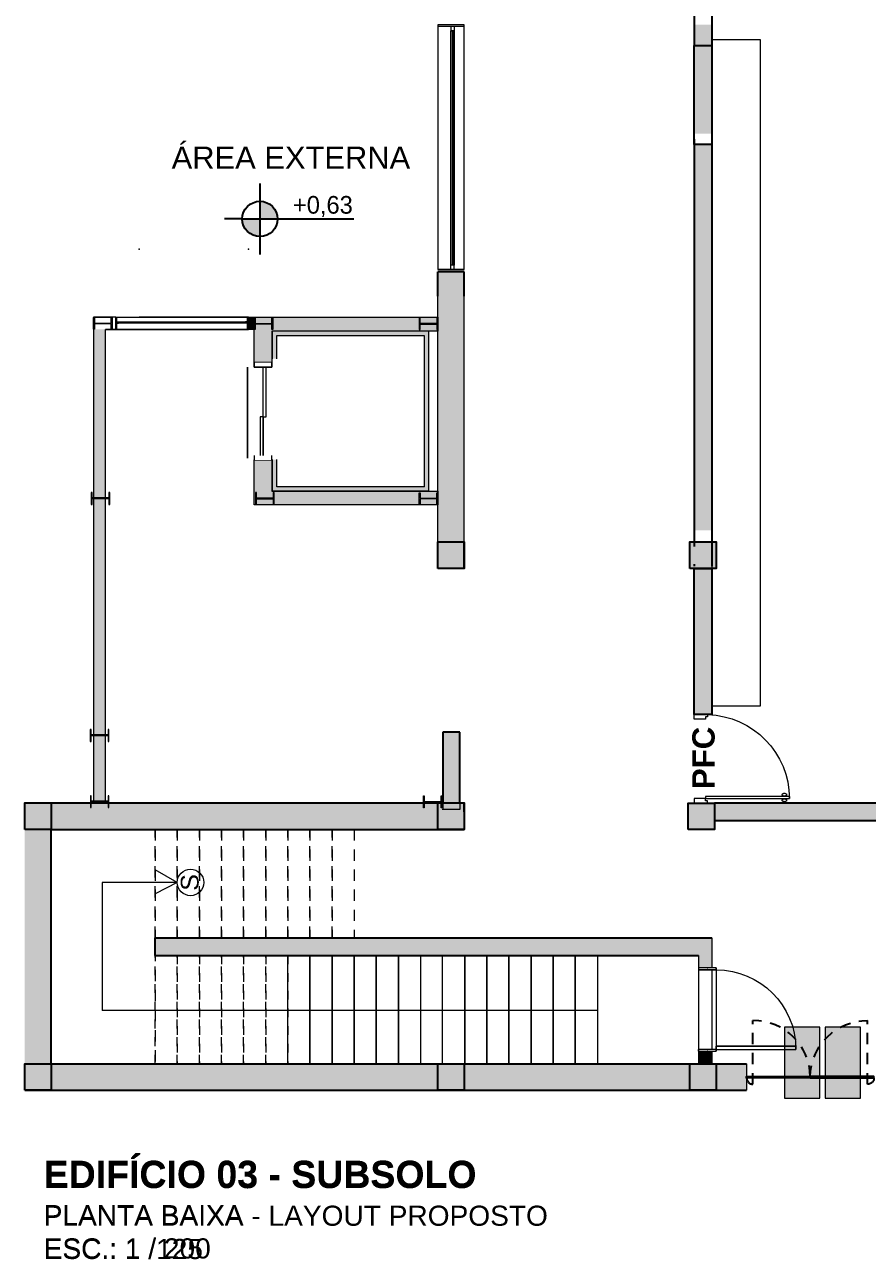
# Model space of a CAD drawing. Header units: metres. Extents: x 512 to 829, y -209 to 245.
# Drawn here: x 721.76 to 731.29, y -48.44 to -34.48 of the extents above; entities that cross this region are included whole.
import ezdxf
from ezdxf.enums import TextEntityAlignment as Align

# ---------------------------------------------------------------- set-up
doc = ezdxf.new("R2010")
doc.units = ezdxf.units.M
doc.header["$LTSCALE"] = 0.508
doc.set_wipeout_variables(frame=1)
doc.header["$PDSIZE"] = -2
doc.linetypes.add('HIDDEN', pattern=[0.375, 0.25, -0.125])
doc.linetypes.add('STYLE_01', pattern=[0.073819, 0.049213, -0.024606])
doc.layers.get('0').update_dxf_attribs({"lineweight": 15})
for name, color, linetype, lineweight in [('ALV', 4, 'Continuous', 15), ('ARQ-CAIX', 1, 'Continuous', 15), ('ARQ-HATCH', 7, 'Continuous', 15), ('COVID-ADESIVO ELEVADOR', 90, 'Continuous', 5), ('COVID-TAPETE SANITIZANTE', 20, 'Continuous', 5), ('Dimensões', 7, 'Continuous', 5), ('None', 7, 'Continuous', 5), ('NãoImprimir', 7, 'Continuous', 5), ('Peitoris', 2, 'Continuous', 5), ('ROTADEF', 253, 'Continuous', 15), ('Telhado-Princ', 7, 'Continuous', 5)]:
    doc.layers.add(name, color=color, linetype=linetype, lineweight=lineweight)
for name, color, linetype in [('AR-TEXTOS', 2, 'Continuous'), ('CI-NIVEIS', 160, 'Continuous'), ('MB-ARQ-MOBILIÁRIO 02', 2, 'Continuous'), ('MB-ARQ-PORTA-PROJEÇÃO ABERTURA', 1, 'HIDDEN'), ('MB-ARQ-PORTA-VIDRO', 142, 'Continuous')]:
    doc.layers.add(name, color=color, linetype=linetype)
doc.styles.add('Arial', font='arial.ttf')
doc.styles.add('Arial (bold)', font='arialbd.ttf')
doc.styles.add('R80 - 1_100', font='arial.ttf', dxfattribs={"height": 0.25})

# ---------------------------------------------------------------- blocks, each defined once
blk = doc.blocks.new('nível em planta')
h = blk.add_hatch(color=256)
h.paths.add_polyline_path([(0, 0.2), (0, 0), (0.2, 0, 0.414214)])
h.paths.add_polyline_path([(0, 0), (-0.2, 0, 0.414214), (0, -0.2)])
for p, q in [((0, 0.4), (0, -0.4)), ((-0.2, 0), (-0.4, 0)), ((-0.2, 0), (1.061, 0))]:
    blk.add_line(p, q)
blk.add_circle((0, 0), 0.2)
at = {"color": 2}
blk.add_attdef('Nível', text='', height=0.2, dxfattribs=at).set_placement((1.04, 0), align=Align.BOTTOM_RIGHT)
blk = doc.blocks.new('Grupo-2955')
at = {"layer": 'None', "linetype": 'Continuous', "lineweight": 0}
for points in [[(5.68, 53.072), (5.68, 53.372), (5.98, 53.372), (5.98, 53.072)], [(10.35, 53.072), (10.35, 53.372), (10.65, 53.372), (10.65, 53.072)], [(13.2, 53.072), (13.2, 53.372), (13.5, 53.372), (13.5, 53.072)], [(18.65, 53.072), (18.65, 53.372), (18.95, 53.372), (18.95, 53.072)]]:
    blk.add_hatch(color=255, dxfattribs=at).paths.add_polyline_path(points)
at = {"layer": 'None', "color": 7, "linetype": 'Continuous', "lineweight": 25}
for points in [[(5.68, 53.072), (5.68, 53.372), (5.98, 53.372), (5.98, 53.072)], [(10.35, 53.072), (10.35, 53.372), (10.65, 53.372), (10.65, 53.072)], [(13.2, 53.072), (13.2, 53.372), (13.5, 53.372), (13.5, 53.072)], [(18.65, 53.072), (18.65, 53.372), (18.95, 53.372), (18.95, 53.072)]]:
    blk.add_lwpolyline(points, close=True, dxfattribs=at)
blk = doc.blocks.new('Grupo-2956')
at = {"layer": 'None', "linetype": 'Continuous', "lineweight": 0}
for points in [[(5.68, 56.022), (5.68, 56.322), (5.98, 56.322), (5.98, 56.022)], [(10.35, 56.022), (10.35, 56.322), (10.65, 56.322), (10.65, 56.022)], [(18.65, 56.022), (18.65, 56.322), (18.95, 56.322), (18.95, 56.022)], [(20.575, 56.022), (20.575, 56.322), (20.875, 56.322), (20.875, 56.022)]]:
    blk.add_hatch(color=255, dxfattribs=at).paths.add_polyline_path(points)
at = {"layer": 'None', "color": 7, "linetype": 'Continuous', "lineweight": 25}
for points in [[(5.68, 56.022), (5.68, 56.322), (5.98, 56.322), (5.98, 56.022)], [(10.35, 56.022), (10.35, 56.322), (10.65, 56.322), (10.65, 56.022)], [(18.65, 56.022), (18.65, 56.322), (18.95, 56.322), (18.95, 56.022)], [(20.575, 56.022), (20.575, 56.322), (20.875, 56.322), (20.875, 56.022)]]:
    blk.add_lwpolyline(points, close=True, dxfattribs=at)
blk = doc.blocks.new('Grupo-2799')
at = {"color": 7, "linetype": 'Continuous', "lineweight": 9}
blk.add_wipeout([(-1.255, 0.018), (1.255, 0.018), (1.255, 0.017), (-1.255, 0.017)], dxfattribs=at).dxf.layer = 'None'
blk = doc.blocks.new('Grupo-2801')
at = {"layer": 'None', "color": 7, "linetype": 'Continuous', "lineweight": 20}
for p, q in [((1.325, 0.15), (-1.325, 0.15)), ((1.325, -0.15), (-1.325, -0.15))]:
    blk.add_line(p, q, dxfattribs=at)
blk = doc.blocks.new('Grupo-2758')
at = {"layer": 'None', "color": 7, "linetype": 'Continuous', "lineweight": 5}
for p, q in [((-0.47, 0.1), (-0.47, -0.1)), ((0.47, 0.1), (0.47, -0.1))]:
    blk.add_line(p, q, dxfattribs=at)
blk = doc.blocks.new('Grupo-2759')
at = {"color": 7, "linetype": 'Continuous', "lineweight": 5}
for points in [[(-0.47, 0.1), (-0.45, 0.1), (-0.45, -0.1), (-0.47, -0.1)], [(0.45, 0.1), (0.47, 0.1), (0.47, -0.1), (0.45, -0.1)]]:
    blk.add_wipeout(points, dxfattribs=at).dxf.layer = 'None'
at = {"layer": 'None', "color": 7, "linetype": 'Continuous', "lineweight": 5}
for points in [[(-0.47, 0.1), (-0.45, 0.1), (-0.45, -0.1), (-0.47, -0.1)], [(0.45, 0.1), (0.47, 0.1), (0.47, -0.1), (0.45, -0.1)]]:
    blk.add_lwpolyline(points, close=True, dxfattribs=at)
blk = doc.blocks.new('Grupo-2760')
at = {"layer": 'None', "color": 7}
blk.add_blockref('Grupo-2758', (0, 0), dxfattribs=at)
blk.add_blockref('Grupo-2759', (0, 0), dxfattribs=at)
at = {"layer": 'None', "color": 7, "linetype": 'Continuous', "lineweight": 5}
for p, q in [((-0.47, 0.1), (-0.45, 0.1)), ((-0.45, 0.1), (-0.45, -0.1)), ((0.47, 0.1), (0.45, 0.1)), ((0.45, 0.1), (0.45, -0.1)), ((-0.47, -0.1), (-0.45, -0.1)), ((0.47, -0.1), (0.45, -0.1))]:
    blk.add_line(p, q, dxfattribs=at)
blk = doc.blocks.new('Grupo-2761')
at = {"layer": 'None', "color": 7, "linetype": 'Continuous', "lineweight": 5}
blk.add_arc((-0.45, 0.1), 0.9, 0, 90, dxfattribs=at)
blk = doc.blocks.new('Grupo-2762')
at = {"color": 7, "linetype": 'Continuous', "lineweight": 5}
blk.add_wipeout([(-0.45, 0.1), (-0.45, 1), (-0.415, 1), (-0.415, 0.1)], dxfattribs=at).dxf.layer = 'None'
at = {"layer": 'None', "color": 7, "linetype": 'Continuous', "lineweight": 5}
blk.add_lwpolyline([(-0.45, 0.1), (-0.45, 1), (-0.415, 1), (-0.415, 0.1)], close=True, dxfattribs=at)
blk = doc.blocks.new('Grupo-2763')
at = {"layer": 'None', "color": 7}
blk.add_blockref('Grupo-2762', (0, 0), dxfattribs=at)
at = {"layer": 'None', "color": 7, "linetype": 'Continuous', "lineweight": 5}
for p, q in [((-0.45, 0.1), (-0.45, 1)), ((-0.45, 1), (-0.415, 1)), ((-0.415, 0.1), (-0.415, 1)), ((-0.45, 0.1), (-0.415, 0.1))]:
    blk.add_line(p, q, dxfattribs=at)
blk = doc.blocks.new('Grupo-2764')
at = {"layer": 'Peitoris', "color": 7}
blk.add_blockref('Grupo-2763', (0, 0), dxfattribs=at)
blk = doc.blocks.new('Grupo-2765')
at = {"layer": 'None', "color": 7, "linetype": 'Continuous', "lineweight": 5}
for p, q in [((0.47, 0.1), (-0.47, 0.1)), ((0.47, -0.1), (-0.47, -0.1))]:
    blk.add_line(p, q, dxfattribs=at)
blk = doc.blocks.new('Door (2D)-103')
at = {"layer": 'None', "color": 7}
blk.add_blockref('Grupo-2760', (0, 0), dxfattribs=at)
at = {"layer": 'NãoImprimir', "color": 7, "linetype": 'Continuous', "lineweight": 5}
for p in [(-0.47, 0), (0.47, 0)]:
    blk.add_point(p, dxfattribs=at)
at = {"layer": 'Peitoris', "color": 7}
blk.add_blockref('Grupo-2761', (0, 0), dxfattribs=at)
at = {"layer": 'None', "color": 7}
blk.add_blockref('Grupo-2764', (0, 0), dxfattribs=at)
at = {"layer": 'Telhado-Princ', "color": 7}
blk.add_blockref('Grupo-2765', (0, 0), dxfattribs=at)
blk = doc.blocks.new('*U7315')
blk.add_hatch(color=256).paths.add_polyline_path([(0.72, 0), (0, 0), (0, 0.014), (0.72, 0.014)])
at = {"color": 176}
blk.add_lwpolyline([(0.72, 0), (0, 0), (0, 0.014), (0.72, 0.014)], close=True, dxfattribs=at)
at = {"layer": 'MB-ARQ-PORTA-PROJEÇÃO ABERTURA'}
blk.add_line((0.072, -0.072), (0.072, 0.648), dxfattribs=at)
for centre, radius, start, end in [((0.078, 0.006), 0.642, 0.736, 90.5479), ((0.072, 0), 0.072, 180.0318, 270)]:
    blk.add_arc(centre, radius, start, end, dxfattribs=at)
blk = doc.blocks.new('BAT_E')
for p, q in [((0, 0.15), (0.025, 0.15)), ((0, 0), (0, 0.15)), ((0.025, 0.15), (0.025, 0.125)), ((0.05, 0), (0, 0)), ((0.025, 0.125), (0.05, 0.125)), ((0.05, 0.125), (0.05, 0))]:
    blk.add_line(p, q)
blk = doc.blocks.new('P9E')
for points in [[(-0.003, 0.893, 0.061003), (-0.004, 0.903, 0.074369), (-0.007, 0.912, 0.106946), (-0.013, 0.918, 0.152155), (-0.019, 0.919, 0.152155), (-0.024, 0.918, 0.106946), (-0.03, 0.912, 0.074369), (-0.033, 0.903, 0.061003), (-0.035, 0.893, 0.061003), (-0.033, 0.882, 0.074369), (-0.03, 0.874, 0.106946), (-0.024, 0.868, 0.152155), (-0.019, 0.866, 0.152155), (-0.013, 0.868, 0.106946), (-0.007, 0.874, 0.074369), (-0.004, 0.882, 0.061003)], [(0.06, 0.893, 0.061003), (0.059, 0.903, 0.074369), (0.055, 0.912, 0.106946), (0.049, 0.918, 0.152155), (0.044, 0.919, 0.152155), (0.038, 0.918, 0.106946), (0.032, 0.912, 0.074369), (0.029, 0.903, 0.061003), (0.028, 0.893, 0.061003), (0.029, 0.882, 0.074369), (0.032, 0.874, 0.106946), (0.038, 0.868, 0.152155), (0.044, 0.866, 0.152155), (0.049, 0.868, 0.106946), (0.055, 0.874, 0.074369), (0.059, 0.882, 0.061003)]]:
    blk.add_lwpolyline(points, format="xyb", close=True)
blk.add_lwpolyline([(0, 0), (0, 0.95), (0.025, 0.95), (0.025, 0)], close=True)
blk = doc.blocks.new('P90')
at = {"lineweight": 0}
blk.add_arc((0.05, 0.125), 0.95, 1.508, 90, dxfattribs=at)
for name, p in [('P9E', (0.05, 0.125)), ('BAT_E', (0, 0))]:
    blk.add_blockref(name, p, dxfattribs=at)
at = {"lineweight": 0, "xscale": -1}
blk.add_blockref('BAT_E', (1, 0), dxfattribs=at)
blk = doc.blocks.new('A$C69c9503b')
at = {"layer": 'Dimensões', "lineweight": 0, "true_color": 0xcd6928}
h = blk.add_hatch(color=32, dxfattribs=at)
h.dxf.hatch_style = 1
h.paths.add_polyline_path([(0, 0), (0.4, 0), (0.4, 0.8), (0, 0.8)])
h = blk.add_hatch(color=32, dxfattribs=at)
h.dxf.hatch_style = 1
h.paths.add_polyline_path([(0.462, 0), (0.862, 0), (0.862, 0.8), (0.462, 0.8)])
at = {"layer": 'Dimensões', "color": 1, "lineweight": 0}
for points in [[(0, 0), (0.4, 0), (0.4, 0.8), (0, 0.8)], [(0.462, 0), (0.862, 0), (0.862, 0.8), (0.462, 0.8)]]:
    blk.add_lwpolyline(points, close=True, dxfattribs=at)

msp = doc.modelspace()

# ---------------------------------------------------------------- hatches: boundary and pattern name
at = {"layer": 'ARQ-HATCH', "linetype": 'Continuous', "lineweight": 0}
h = msp.add_hatch(color=250, dxfattribs=at)
h.dxf.hatch_style = 1
h.paths.add_polyline_path([(729.5335, -34.4821), (729.3335, -34.4821), (729.3335, -34.7162), (729.5335, -34.7162)])
h = msp.add_hatch(color=250, dxfattribs=at)
h.dxf.hatch_style = 1
h.paths.add_polyline_path([(729.5335, -34.7162), (729.3335, -34.7162), (729.3335, -35.7162), (729.5335, -35.7162)])
h = msp.add_hatch(color=250, dxfattribs=at)
h.dxf.hatch_style = 1
h.paths.add_polyline_path([(729.5335, -35.8362), (729.3335, -35.8362), (729.3335, -40.2021), (729.5335, -40.2021)])
h = msp.add_hatch(color=250, dxfattribs=at)
h.dxf.hatch_style = 1
h.paths.add_polyline_path([(726.7335, -37.5521), (726.4335, -37.5521), (726.4335, -40.3321), (726.7335, -40.3321)])
h = msp.add_hatch(color=250, dxfattribs=at)
h.dxf.hatch_style = 1
h.paths.add_polyline_path([(724.3577, -37.9288), (724.2931, -37.9288), (724.2931, -37.7889), (724.3577, -37.7889)])
h = msp.add_hatch(color=250, dxfattribs=at)
h.dxf.hatch_style = 1
h.paths.add_polyline_path([(724.3577, -38.3033), (724.3577, -37.7889), (726.4335, -37.7889), (726.4335, -37.9489), (724.5596, -37.9489), (724.5596, -38.3033)])
h = msp.add_hatch(color=250, dxfattribs=at)
h.dxf.hatch_style = 1
h.paths.add_polyline_path([(722.5409, -37.927), (722.5409, -43.2821), (722.6775, -43.2821), (722.6775, -37.9288)])
h = msp.add_hatch(color=250, dxfattribs=at)
h.dxf.hatch_style = 1
h.paths.add_polyline_path([(724.3577, -39.4033), (724.5596, -39.4033), (724.5596, -39.7582), (726.4335, -39.7582), (726.4333, -39.9135), (724.3577, -39.9135)])
h = msp.add_hatch(color=250, dxfattribs=at)
h.dxf.hatch_style = 1
h.paths.add_polyline_path([(729.5335, -40.6321), (729.3349, -40.6321), (729.3349, -42.2842), (729.5335, -42.2842)])
h = msp.add_hatch(color=250, dxfattribs=at)
h.dxf.hatch_style = 1
h.paths.add_polyline_path([(726.6835, -42.4821), (726.4909, -42.4821), (726.4909, -43.2821), (726.6835, -43.2821)])
h = msp.add_hatch(color=250, dxfattribs=at)
h.dxf.hatch_style = 1
h.paths.add_polyline_path([(726.4335, -43.2821), (722.0635, -43.2821), (722.0635, -43.5821), (723.2385, -43.5821), (726.4335, -43.5821)])
h = msp.add_hatch(color=250, dxfattribs=at)
h.dxf.hatch_style = 1
h.paths.add_polyline_path([(734.7335, -43.2821), (729.5635, -43.2821), (729.5635, -43.4821), (734.7335, -43.4821)])
h = msp.add_hatch(color=250, dxfattribs=at)
h.dxf.hatch_style = 1
h.paths.add_polyline_path([(722.0635, -43.5821), (721.7635, -43.5821), (721.7635, -46.2321), (722.0635, -46.2321)])
h = msp.add_hatch(color=250, dxfattribs=at)
h.dxf.hatch_style = 1
h.paths.add_polyline_path([(729.5335, -44.8071), (723.2385, -44.8071), (723.2385, -45.0071), (723.4885, -45.0071), (726.7385, -45.0071), (729.3835, -45.0071), (729.3835, -45.1496), (729.5335, -45.1496)])
h = msp.add_hatch(color=250, dxfattribs=at)
h.dxf.hatch_style = 1
h.paths.add_polyline_path([(729.5335, -46.0896), (729.3835, -46.0896), (729.3835, -46.2321), (729.5335, -46.2321)])
h = msp.add_hatch(color=250, dxfattribs=at)
h.dxf.hatch_style = 1
h.paths.add_polyline_path([(726.4335, -46.2321), (722.0635, -46.2321), (722.0635, -46.5321), (726.4335, -46.5321)])
h = msp.add_hatch(color=250, dxfattribs=at)
h.dxf.hatch_style = 1
h.paths.add_polyline_path([(729.2835, -46.2321), (726.7335, -46.2321), (726.7335, -46.5321), (729.2835, -46.5321)])
h = msp.add_hatch(color=250, dxfattribs=at)
h.dxf.hatch_style = 1
h.paths.add_polyline_path([(729.926, -46.2321), (729.5835, -46.2321), (729.5835, -46.5321), (729.926, -46.5321)])
at = {"layer": 'None', "linetype": 'Continuous', "lineweight": 0}
for points in [[(726.4335, -40.6321), (726.4335, -40.3321), (726.7335, -40.3321), (726.7335, -40.6321)], [(729.2835, -40.6321), (729.2835, -40.3321), (729.5835, -40.3321), (729.5835, -40.6321)], [(729.2656, -43.5821), (729.2656, -43.2842), (729.5635, -43.2842), (729.5635, -43.5821)]]:
    msp.add_hatch(color=255, dxfattribs=at).paths.add_polyline_path(points)
at = {"layer": 'ROTADEF', "linetype": 'Continuous', "lineweight": 0}
for points in [[(722.5509, -37.793), (722.5509, -37.8589), (722.7409, -37.8589), (722.7409, -37.793), (722.7509, -37.793), (722.7509, -37.927), (722.7409, -37.927), (722.7409, -37.8653), (722.5509, -37.8653), (722.5509, -37.927), (722.5409, -37.927), (722.5409, -37.793)], [(724.3677, -37.7948), (724.3677, -37.8606), (724.5577, -37.8606), (724.5577, -37.7948), (724.5677, -37.7948), (724.5677, -37.9288), (724.5577, -37.9288), (724.5577, -37.867), (724.3677, -37.867), (724.3677, -37.9288), (724.3577, -37.9288), (724.3577, -37.7948)], [(724.368, -37.7944), (724.368, -37.8603), (724.558, -37.8603), (724.558, -37.7944), (724.568, -37.7944), (724.568, -37.9284), (724.558, -37.9284), (724.558, -37.8667), (724.368, -37.8667), (724.368, -37.9284), (724.358, -37.9284), (724.358, -37.7944)], [(726.4235, -37.796), (726.4235, -37.8619), (726.2335, -37.8619), (726.2335, -37.796), (726.2235, -37.796), (726.2235, -37.93), (726.2335, -37.93), (726.2335, -37.8683), (726.4235, -37.8683), (726.4235, -37.93), (726.4335, -37.93), (726.4335, -37.796)], [(722.5262, -39.9067), (722.5262, -39.8409), (722.7162, -39.8409), (722.7162, -39.9067), (722.7262, -39.9067), (722.7262, -39.7727), (722.7162, -39.7727), (722.7162, -39.8345), (722.5262, -39.8345), (722.5262, -39.7727), (722.5162, -39.7727), (722.5162, -39.9067)], [(724.383, -39.9085), (724.383, -39.8427), (724.573, -39.8427), (724.573, -39.9085), (724.583, -39.9085), (724.583, -39.7745), (724.573, -39.7745), (724.573, -39.8363), (724.383, -39.8363), (724.383, -39.7745), (724.373, -39.7745), (724.373, -39.9085)], [(724.3833, -39.9081), (724.3833, -39.8423), (724.5733, -39.8423), (724.5733, -39.9081), (724.5833, -39.9081), (724.5833, -39.7741), (724.5733, -39.7741), (724.5733, -39.8359), (724.3833, -39.8359), (724.3833, -39.7741), (724.3733, -39.7741), (724.3733, -39.9081)], [(726.4235, -39.9096), (726.4235, -39.8438), (726.2335, -39.8438), (726.2335, -39.9096), (726.2235, -39.9096), (726.2235, -39.7756), (726.2335, -39.7756), (726.2335, -39.8374), (726.4235, -39.8374), (726.4235, -39.7756), (726.4335, -39.7756), (726.4335, -39.9096)], [(722.5154, -42.5867), (722.5154, -42.5209), (722.7054, -42.5209), (722.7054, -42.5867), (722.7154, -42.5867), (722.7154, -42.4527), (722.7054, -42.4527), (722.7054, -42.5145), (722.5154, -42.5145), (722.5154, -42.4527), (722.5054, -42.4527), (722.5054, -42.5867)], [(722.5163, -43.3351), (722.5163, -43.2693), (722.7063, -43.2693), (722.7063, -43.3351), (722.7163, -43.3351), (722.7163, -43.2011), (722.7063, -43.2011), (722.7063, -43.2629), (722.5163, -43.2629), (722.5163, -43.2011), (722.5063, -43.2011), (722.5063, -43.3351)], [(726.4714, -43.3373), (726.4714, -43.2715), (726.2814, -43.2715), (726.2814, -43.3373), (726.2714, -43.3373), (726.2714, -43.2033), (726.2814, -43.2033), (726.2814, -43.2651), (726.4714, -43.2651), (726.4714, -43.2033), (726.4814, -43.2033), (726.4814, -43.3373)]]:
    msp.add_hatch(color=7, dxfattribs=at).paths.add_polyline_path(points)

# ---------------------------------------------------------------- linework, layer by layer
at = {"layer": 'ALV', "color": 7, "lineweight": 15}
msp.add_line((726.6835, -43.3554), (726.4835, -43.3554), dxfattribs=at)
at = {"layer": 'ARQ-CAIX', "linetype": 'Continuous', "lineweight": 5}
for q in [(724.4263, -38.9179), (724.4929, -38.9179)]:
    msp.add_line((724.4596, -38.9179), q, dxfattribs=at)
at = {"layer": 'MB-ARQ-MOBILIÁRIO 02', "linetype": 'Continuous', "lineweight": 0}
msp.add_lwpolyline([(729.5335, -34.6521), (729.5335, -42.1842), (730.0835, -42.1842), (730.0835, -34.6521)], close=True, dxfattribs=at)
at = {"layer": 'None', "color": 7, "linetype": 'Continuous', "lineweight": 25}
for p, q in [((729.3335, -28.4445), (729.3335, -34.7162)), ((729.5335, -28.4445), (729.5335, -34.7162)), ((729.3335, -35.7762), (729.3335, -40.3821)), ((729.5335, -35.7762), (729.5335, -40.6071)), ((726.7335, -37.2772), (726.4335, -37.2772)), ((726.4335, -37.5521), (726.4335, -37.2772)), ((726.7335, -37.5521), (726.7335, -37.2772)), ((726.4335, -40.6321), (726.4335, -40.3321)), ((726.7335, -40.6321), (726.7335, -40.3321)), ((729.3335, -40.5821), (729.3335, -40.6071)), ((726.4909, -42.4821), (726.4909, -43.2821)), ((726.6835, -42.4821), (726.4909, -42.4821)), ((726.6835, -43.2821), (726.6835, -42.4821)), ((721.7635, -43.2821), (726.4335, -43.2821)), ((726.7335, -43.3821), (726.7335, -43.2821)), ((729.5635, -43.2821), (734.7335, -43.2821)), ((729.5635, -43.4821), (734.7335, -43.4821)), ((722.0635, -46.2321), (722.0635, -43.5821)), ((722.0635, -43.5821), (726.7335, -43.5821)), ((723.2385, -44.8071), (729.5335, -44.8071)), ((723.2385, -45.0071), (723.2385, -44.8071)), ((723.2385, -45.0071), (729.3835, -45.0071)), ((723.2385, -45.0071), (726.7385, -45.0071)), ((722.0635, -46.2321), (729.926, -46.2321)), ((721.7635, -46.5321), (729.926, -46.5321))]:
    msp.add_line(p, q, dxfattribs=at)
at = {"layer": 'None', "color": 7, "linetype": 'Continuous', "lineweight": 5}
for p, q in [((726.7335, -34.5012), (726.4335, -34.5012)), ((726.7335, -37.2507), (726.4335, -37.2507)), ((723.4885, -44.1821), (723.2385, -44.0378)), ((722.6385, -44.1821), (722.6385, -45.6321)), ((723.4885, -44.1821), (722.6385, -44.1821)), ((723.4885, -44.1821), (723.2385, -44.3125)), ((728.2385, -45.6321), (722.6385, -45.6321))]:
    msp.add_line(p, q, dxfattribs=at)
at = {"layer": 'None', "linetype": 'Continuous', "lineweight": 0}
for p, q in [((726.4335, -40.3321), (726.4335, -37.5521)), ((726.7335, -40.3321), (726.7335, -37.5521)), ((729.5335, -44.8071), (729.5335, -46.2321)), ((729.3835, -45.0071), (729.3835, -46.2321)), ((729.926, -46.2321), (729.926, -46.5321))]:
    msp.add_line(p, q, dxfattribs=at)
msp.add_lwpolyline([(726.7335, -34.4821), (726.4335, -34.4821), (726.4335, -37.2521), (726.7335, -37.2521)], close=True, dxfattribs=at)
at = {"layer": 'None', "color": 7, "linetype": 'Continuous', "lineweight": 25}
for points in [[(729.3335, -34.7162), (729.5335, -34.7162), (729.5335, -35.8362), (729.3335, -35.8362)], [(726.4335, -40.6321), (726.4335, -40.3321), (726.7335, -40.3321), (726.7335, -40.6321)], [(729.2835, -40.6321), (729.2835, -40.3321), (729.5835, -40.3321), (729.5835, -40.6321)], [(729.3349, -40.6321), (729.5335, -40.6321), (729.5335, -42.2842), (729.3349, -42.2842)], [(729.2656, -43.5821), (729.2656, -43.2842), (729.5635, -43.2842), (729.5635, -43.5821)]]:
    msp.add_lwpolyline(points, close=True, dxfattribs=at)
at = {"layer": 'None', "color": 7, "linetype": 'HIDDEN', "lineweight": 5}
for points in [[(722.0635, -46.2321), (722.0635, -43.5821), (723.2385, -43.5821), (723.2385, -46.2321)], [(723.2385, -43.5821), (723.4885, -43.5821), (723.4885, -44.8071), (723.2385, -44.8071)], [(723.4885, -43.5821), (723.7385, -43.5821), (723.7385, -44.8071), (723.4885, -44.8071)], [(723.7385, -43.5821), (723.9885, -43.5821), (723.9885, -44.8071), (723.7385, -44.8071)], [(723.9885, -43.5821), (724.2385, -43.5821), (724.2385, -44.8071), (723.9885, -44.8071)], [(724.2385, -43.5821), (724.4885, -43.5821), (724.4885, -44.8071), (724.2385, -44.8071)], [(724.4885, -43.5821), (724.7385, -43.5821), (724.7385, -44.8071), (724.4885, -44.8071)], [(724.7385, -43.5821), (724.9885, -43.5821), (724.9885, -44.8071), (724.7385, -44.8071)], [(724.9885, -43.5821), (725.2385, -43.5821), (725.2385, -44.8071), (724.9885, -44.8071)], [(725.2385, -43.5821), (725.4885, -43.5821), (725.4885, -44.8071), (725.2385, -44.8071)]]:
    msp.add_lwpolyline(points, close=True, dxfattribs=at)
at = {"layer": 'None', "color": 7, "linetype": 'STYLE_01', "lineweight": 5}
for points in [[(723.4885, -46.2321), (723.2385, -46.2321), (723.2385, -45.0071), (723.4885, -45.0071)], [(723.7385, -46.2321), (723.4885, -46.2321), (723.4885, -45.0071), (723.7385, -45.0071)], [(723.9885, -46.2321), (723.7385, -46.2321), (723.7385, -45.0071), (723.9885, -45.0071)], [(724.2385, -46.2321), (723.9885, -46.2321), (723.9885, -45.0071), (724.2385, -45.0071)], [(724.4885, -46.2321), (724.2385, -46.2321), (724.2385, -45.0071), (724.4885, -45.0071)], [(724.7385, -46.2321), (724.4885, -46.2321), (724.4885, -45.0071), (724.7385, -45.0071)]]:
    msp.add_lwpolyline(points, close=True, dxfattribs=at)
at = {"layer": 'None', "color": 7, "linetype": 'Continuous', "lineweight": 5}
for points in [[(724.9885, -46.2321), (724.7385, -46.2321), (724.7385, -45.0071), (724.9885, -45.0071)], [(725.2385, -46.2321), (724.9885, -46.2321), (724.9885, -45.0071), (725.2385, -45.0071)], [(725.4885, -46.2321), (725.2385, -46.2321), (725.2385, -45.0071), (725.4885, -45.0071)], [(725.7385, -46.2321), (725.4885, -46.2321), (725.4885, -45.0071), (725.7385, -45.0071)], [(725.9885, -46.2321), (725.7385, -46.2321), (725.7385, -45.0071), (725.9885, -45.0071)], [(726.2385, -46.2321), (725.9885, -46.2321), (725.9885, -45.0071), (726.2385, -45.0071)], [(726.7385, -46.2321), (726.4885, -46.2321), (726.4885, -45.0071), (726.7385, -45.0071)], [(726.9885, -46.2321), (726.7385, -46.2321), (726.7385, -45.0071), (726.9885, -45.0071)], [(727.2385, -46.2321), (726.9885, -46.2321), (726.9885, -45.0071), (727.2385, -45.0071)], [(727.4885, -46.2321), (727.2385, -46.2321), (727.2385, -45.0071), (727.4885, -45.0071)], [(727.7385, -46.2321), (727.4885, -46.2321), (727.4885, -45.0071), (727.7385, -45.0071)], [(727.9885, -46.2321), (727.7385, -46.2321), (727.7385, -45.0071), (727.9885, -45.0071)], [(728.2385, -46.2321), (727.9885, -46.2321), (727.9885, -45.0071), (728.2385, -45.0071)]]:
    msp.add_lwpolyline(points, close=True, dxfattribs=at)
msp.add_circle((723.6385, -44.1821), 0.15, dxfattribs=at)
at = {"layer": 'None', "color": 254, "linetype": 'Continuous'}
for points in [[(726.7335, -37.5521), (726.4335, -37.5521), (726.7335, -37.2772), (726.4335, -37.2772)], [(726.7335, -40.6321), (726.4335, -40.6321), (726.7335, -40.3321), (726.4335, -40.3321)], [(726.7335, -43.2821), (726.4335, -43.2821), (726.7335, -43.5821)]]:
    msp.add_solid(points, dxfattribs=at)
at = {"layer": 'NãoImprimir', "linetype": 'Continuous', "lineweight": 0}
for p in [(723.0578, -37.0217), (724.2931, -37.0217)]:
    msp.add_point(p, dxfattribs=at)
at = {"layer": 'ROTADEF', "color": 7, "linetype": 'Continuous', "lineweight": 5}
for p, q in [((722.5409, -37.7889), (722.7471, -37.7889)), ((724.2931, -37.9288), (722.6775, -37.9288)), ((724.5647, -38.2604), (724.5647, -37.9489)), ((726.3325, -37.9489), (724.5647, -37.9489)), ((724.565, -38.26), (724.565, -37.9485)), ((726.3325, -39.7582), (726.3325, -37.9489)), ((724.6147, -38.2604), (724.6147, -37.9989)), ((726.2825, -37.9989), (724.6147, -37.9989)), ((724.615, -38.26), (724.615, -37.9985)), ((726.2825, -39.7082), (726.2825, -37.9989)), ((724.5647, -39.7582), (724.5647, -39.4004)), ((724.565, -39.7578), (724.565, -39.4)), ((724.6147, -39.7082), (724.6147, -39.4004)), ((724.615, -39.7078), (724.615, -39.4)), ((726.3325, -39.7582), (724.5647, -39.7582)), ((726.2825, -39.7082), (724.6147, -39.7082)), ((726.4909, -43.2033), (726.4909, -43.3554)), ((726.6835, -43.2033), (726.6835, -43.3554))]:
    msp.add_line(p, q, dxfattribs=at)
for points in [[(722.5509, -37.793), (722.5509, -37.8589), (722.7409, -37.8589), (722.7409, -37.793), (722.7509, -37.793), (722.7509, -37.927), (722.7409, -37.927), (722.7409, -37.8653), (722.5509, -37.8653), (722.5509, -37.927), (722.5409, -37.927), (722.5409, -37.793)], [(724.3677, -37.7948), (724.3677, -37.8606), (724.5577, -37.8606), (724.5577, -37.7948), (724.5677, -37.7948), (724.5677, -37.9288), (724.5577, -37.9288), (724.5577, -37.867), (724.3677, -37.867), (724.3677, -37.9288), (724.3577, -37.9288), (724.3577, -37.7948)], [(724.368, -37.7944), (724.368, -37.8603), (724.558, -37.8603), (724.558, -37.7944), (724.568, -37.7944), (724.568, -37.9284), (724.558, -37.9284), (724.558, -37.8667), (724.368, -37.8667), (724.368, -37.9284), (724.358, -37.9284), (724.358, -37.7944)], [(726.4235, -37.796), (726.4235, -37.8619), (726.2335, -37.8619), (726.2335, -37.796), (726.2235, -37.796), (726.2235, -37.93), (726.2335, -37.93), (726.2335, -37.8683), (726.4235, -37.8683), (726.4235, -37.93), (726.4335, -37.93), (726.4335, -37.796)], [(722.5262, -39.9067), (722.5262, -39.8409), (722.7162, -39.8409), (722.7162, -39.9067), (722.7262, -39.9067), (722.7262, -39.7727), (722.7162, -39.7727), (722.7162, -39.8345), (722.5262, -39.8345), (722.5262, -39.7727), (722.5162, -39.7727), (722.5162, -39.9067)], [(724.383, -39.9085), (724.383, -39.8427), (724.573, -39.8427), (724.573, -39.9085), (724.583, -39.9085), (724.583, -39.7745), (724.573, -39.7745), (724.573, -39.8363), (724.383, -39.8363), (724.383, -39.7745), (724.373, -39.7745), (724.373, -39.9085)], [(724.3833, -39.9081), (724.3833, -39.8423), (724.5733, -39.8423), (724.5733, -39.9081), (724.5833, -39.9081), (724.5833, -39.7741), (724.5733, -39.7741), (724.5733, -39.8359), (724.3833, -39.8359), (724.3833, -39.7741), (724.3733, -39.7741), (724.3733, -39.9081)], [(726.4235, -39.9096), (726.4235, -39.8438), (726.2335, -39.8438), (726.2335, -39.9096), (726.2235, -39.9096), (726.2235, -39.7756), (726.2335, -39.7756), (726.2335, -39.8374), (726.4235, -39.8374), (726.4235, -39.7756), (726.4335, -39.7756), (726.4335, -39.9096)], [(722.5154, -42.5867), (722.5154, -42.5209), (722.7054, -42.5209), (722.7054, -42.5867), (722.7154, -42.5867), (722.7154, -42.4527), (722.7054, -42.4527), (722.7054, -42.5145), (722.5154, -42.5145), (722.5154, -42.4527), (722.5054, -42.4527), (722.5054, -42.5867)], [(722.5163, -43.3351), (722.5163, -43.2693), (722.7063, -43.2693), (722.7063, -43.3351), (722.7163, -43.3351), (722.7163, -43.2011), (722.7063, -43.2011), (722.7063, -43.2629), (722.5163, -43.2629), (722.5163, -43.2011), (722.5063, -43.2011), (722.5063, -43.3351)], [(726.4714, -43.3373), (726.4714, -43.2715), (726.2814, -43.2715), (726.2814, -43.3373), (726.2714, -43.3373), (726.2714, -43.2033), (726.2814, -43.2033), (726.2814, -43.2651), (726.4714, -43.2651), (726.4714, -43.2033), (726.4814, -43.2033), (726.4814, -43.3373)]]:
    msp.add_lwpolyline(points, close=True, dxfattribs=at)
at = {"layer": 'ROTADEF', "color": 7, "linetype": 'Continuous'}
for points in [[(724.6147, -38.2604), (724.5647, -38.2604), (724.6147, -37.9989), (724.5647, -37.9489)], [(726.3325, -37.9489), (726.2825, -37.9989), (724.5647, -37.9489), (724.6147, -37.9989)], [(724.615, -38.26), (724.565, -38.26), (724.615, -37.9985), (724.565, -37.9485)], [(726.3325, -39.7582), (726.2825, -39.7082), (726.3325, -37.9489), (726.2825, -37.9989)], [(724.6147, -39.7082), (724.5647, -39.7582), (724.6147, -39.4004), (724.5647, -39.4004)], [(724.615, -39.7078), (724.565, -39.7578), (724.615, -39.4), (724.565, -39.4)], [(726.2825, -39.7082), (726.3325, -39.7582), (724.6147, -39.7082), (724.5647, -39.7582)]]:
    msp.add_solid(points, dxfattribs=at)
at = {"layer": 'Telhado-Princ'}
for points in [[(722.7931, -37.7889), (722.5409, -37.7889), (722.5409, -43.2821), (722.6775, -43.2821), (722.6775, -37.9288), (722.7931, -37.9288)], [(724.3577, -37.9288), (724.2931, -37.9288), (724.2931, -37.7889), (724.3577, -37.7889)], [(724.3577, -38.3033), (724.3577, -37.7889), (726.4335, -37.7889), (726.4335, -37.9489), (724.5596, -37.9489), (724.5596, -38.3033)], [(724.3577, -39.4033), (724.5596, -39.4033), (724.5596, -39.7582), (726.4335, -39.7582), (726.4333, -39.9135), (724.3577, -39.9135)]]:
    msp.add_lwpolyline(points, close=True, dxfattribs=at)

# ---------------------------------------------------------------- block references
at = {"layer": 'CI-NIVEIS'}
ref = msp.add_blockref('nível em planta', (724.4234, -36.6792), dxfattribs=at)
ref.add_attrib('Nível', '+0,63', dxfattribs={"layer": '0', "color": 2, "height": 0.2}).set_placement((725.4733, -36.6792), align=Align.BOTTOM_RIGHT)
at = {"layer": 'MB-ARQ-PORTA-VIDRO', "xscale": -1}
msp.add_blockref('*U7315', (731.366, -46.3921), dxfattribs=at)
at = {"layer": 'None', "color": 7, "linetype": 'Continuous', "lineweight": 25, "xscale": -1, "rotation": 270}
msp.add_blockref('P90', (729.3349, -43.2842), dxfattribs=at)
at = {"layer": 'None', "color": 7}
for name in ['Grupo-2956', 'Grupo-2955']:
    msp.add_blockref(name, (716.0835, -99.604), dxfattribs=at)

# ---------------------------------------------------------------- texts
at = {"layer": 'AR-TEXTOS', "style": 'R80 - 1_100'}
msp.add_text('ÁREA EXTERNA', height=0.25, dxfattribs=at).set_placement((723.4251, -36.1102))
at = {"layer": 'MB-ARQ-MOBILIÁRIO 02', "linetype": 'Continuous', "lineweight": 0, "insert": (729.5683, -42.7746), "char_height": 0.25264, "attachment_point": 8, "rotation": 90, "line_spacing_factor": 0.992596, "style": 'Arial (bold)'}
msp.add_mtext('PFC', dxfattribs=at)
at = {"layer": 'None', "color": 7, "insert": (723.5281, -44.1821), "char_height": 0.2021, "attachment_point": 2, "rotation": 90, "line_spacing_factor": 0.96736, "style": 'Arial'}
msp.add_mtext('S', dxfattribs=at)
at = {"layer": 'None', "color": 7, "char_height": 0.303168, "attachment_point": 1, "line_spacing_factor": 0.992596, "style": 'Arial (bold)'}
for s, insert in [('EDIFÍCIO 03 - SUBSOLO\\P{\\fArial|b0|i0|c0|p34;\\H0.75x;PLANTA BAIXA\\PESC.: 1 / 200}', (721.9784, -47.3288)), ('EDIFÍCIO 03 - SUBSOLO\\P{\\fArial|b0|i0|c0|p34;\\H0.75x;PLANTA BAIXA - LAYOUT PROPOSTO\\PESC.: 1 /125}', (721.9784, -47.3355))]:
    msp.add_mtext(s, dxfattribs=dict(at, insert=insert))

# ---------------------------------------------------------------- next in the draw order: block references
at = {"layer": 'None', "color": 7, "xscale": -1, "rotation": 270}
msp.add_blockref('Door (2D)-103', (729.4835, -45.6196), dxfattribs=at)

# ---------------------------------------------------------------- next in the draw order: wipeouts: each hides what was drawn before it
at = {"lineweight": 0}
for points in [[(724.5577, -38.3033), (724.5577, -38.3033), (724.5577, -38.3033), (724.5577, -38.3533), (724.3577, -38.3533), (724.3577, -38.3033), (724.3577, -38.3033), (724.3577, -38.3033)], [(724.5596, -39.4033), (724.5596, -39.3525), (724.3596, -39.3525), (724.3596, -39.4033)]]:
    msp.add_wipeout(points, dxfattribs=at).dxf.layer = 'ARQ-CAIX'
at = {"color": 7, "linetype": 'Continuous', "lineweight": 5}
for points in [[(726.6184, -34.552), (726.6184, -37.1999), (726.5835, -37.1999), (726.5835, -34.552)], [(722.7931, -37.7889), (722.802, -37.7889), (722.802, -37.9288), (722.7931, -37.9288)], [(724.2843, -37.7889), (724.2931, -37.7889), (724.2931, -37.9288), (724.2843, -37.9288)]]:
    msp.add_wipeout(points, dxfattribs=at).dxf.layer = 'None'

# ---------------------------------------------------------------- next in the draw order: linework, layer by layer
at = {"layer": 'ARQ-CAIX', "lineweight": 0}
for p, q in [((724.3577, -38.3533), (724.3577, -38.3033)), ((724.5577, -38.3533), (724.3577, -38.3533)), ((724.5577, -38.3033), (724.5577, -38.3533)), ((724.3596, -39.3525), (724.3596, -39.4033)), ((724.3596, -39.3525), (724.3596, -39.4033)), ((724.5596, -39.4033), (724.5596, -39.3525)), ((724.5596, -39.4033), (724.5596, -39.3525))]:
    msp.add_line(p, q, dxfattribs=at)
at = {"layer": 'ARQ-CAIX', "linetype": 'Continuous', "lineweight": 5}
for p, q in [((724.4263, -38.9179), (724.4263, -39.3525)), ((724.4596, -39.3525), (724.4596, -38.9179)), ((724.4596, -38.9179), (724.4596, -39.3525)), ((724.4596, -38.9179), (724.4596, -39.3525))]:
    msp.add_line(p, q, dxfattribs=at)
at = {"layer": 'None', "color": 7, "linetype": 'Continuous', "lineweight": 5}
for p, q in [((726.5835, -34.5012), (726.5835, -34.552)), ((726.6184, -34.552), (726.5835, -34.552)), ((726.6184, -34.5012), (726.6184, -34.552)), ((726.5835, -37.2507), (726.5835, -37.1999)), ((726.6184, -37.1999), (726.5835, -37.1999)), ((726.6184, -37.2507), (726.6184, -37.1999)), ((722.7931, -37.7889), (722.802, -37.7889)), ((722.7931, -37.7889), (724.2931, -37.7889)), ((722.802, -37.7889), (722.802, -37.9288)), ((724.2931, -37.7889), (724.2843, -37.7889)), ((724.2843, -37.7889), (724.2843, -37.9288)), ((722.7931, -37.9288), (722.802, -37.9288)), ((722.7931, -37.9288), (724.2931, -37.9288)), ((722.802, -37.8426), (722.802, -37.8589)), ((722.8257, -37.8426), (724.2606, -37.8426)), ((722.8257, -37.8589), (722.8257, -37.8426)), ((724.2606, -37.8589), (722.8257, -37.8589)), ((724.2606, -37.8426), (724.2606, -37.8589)), ((724.2843, -37.8426), (724.2843, -37.8589)), ((724.2931, -37.9288), (724.2843, -37.9288))]:
    msp.add_line(p, q, dxfattribs=at)
at = {"layer": 'None', "linetype": 'Continuous', "lineweight": 0}
for p, q in [((722.8257, -37.8426), (724.2606, -37.8426)), ((722.8257, -37.8589), (722.8257, -37.8426)), ((724.2606, -37.8589), (722.8257, -37.8589)), ((724.2606, -37.8426), (724.2606, -37.8589))]:
    msp.add_line(p, q, dxfattribs=at)
at = {"layer": 'None', "color": 7, "linetype": 'Continuous', "lineweight": 5}
for points in [[(726.6184, -34.552), (726.6184, -37.1999), (726.5835, -37.1999), (726.5835, -34.552)], [(722.7931, -37.7889), (722.802, -37.7889), (722.802, -37.9288), (722.7931, -37.9288)], [(724.2843, -37.7889), (724.2931, -37.7889), (724.2931, -37.9288), (724.2843, -37.9288)]]:
    msp.add_lwpolyline(points, close=True, dxfattribs=at)

# ---------------------------------------------------------------- next in the draw order: block references
at = {"layer": 'COVID-TAPETE SANITIZANTE', "linetype": 'Continuous', "lineweight": 0}
msp.add_blockref('A$C69c9503b', (730.3533, -46.6204), dxfattribs=at)
at = {"layer": 'MB-ARQ-PORTA-VIDRO'}
msp.add_blockref('*U7315', (729.926, -46.3921), dxfattribs=at)

# ---------------------------------------------------------------- next in the draw order: block references
at = {"layer": 'None', "color": 7, "lineweight": 0, "rotation": 270}
msp.add_blockref('Grupo-2799', (726.5835, -35.9448), dxfattribs=at)

# ---------------------------------------------------------------- next in the draw order: wipeouts: each hides what was drawn before it
at = {"lineweight": 0}
msp.add_wipeout([(724.5577, -38.3533), (724.5577, -38.3033), (724.3577, -38.3033), (724.3577, -38.3533)], dxfattribs=at).dxf.layer = 'ARQ-CAIX'
at = {"color": 7, "linetype": 'Continuous', "lineweight": 5}
for points in [[(722.802, -37.8426), (722.8257, -37.8426), (722.8257, -37.8589), (722.802, -37.8589)], [(724.2606, -37.8426), (724.2843, -37.8426), (724.2843, -37.8589), (724.2606, -37.8589)]]:
    msp.add_wipeout(points, dxfattribs=at).dxf.layer = 'None'

# ---------------------------------------------------------------- next in the draw order: linework, layer by layer
at = {"layer": 'ARQ-CAIX', "lineweight": 0}
for p, q in [((724.3577, -38.3033), (724.3577, -38.3533)), ((724.3577, -38.3533), (724.3577, -38.3033)), ((724.3577, -38.3533), (724.5577, -38.3533)), ((724.5577, -38.3533), (724.3577, -38.3533)), ((724.5577, -38.3533), (724.5577, -38.3033)), ((724.5577, -38.3033), (724.5577, -38.3533))]:
    msp.add_line(p, q, dxfattribs=at)
at = {"layer": 'ARQ-CAIX', "linetype": 'Continuous', "lineweight": 5}
for p, q in [((724.4596, -38.9179), (724.4596, -38.3533)), ((724.4929, -38.9179), (724.4929, -38.3533))]:
    msp.add_line(p, q, dxfattribs=at)
at = {"layer": 'COVID-ADESIVO ELEVADOR', "const_width": 0.02, "flags": 128}
msp.add_lwpolyline([(724.2827, -38.3533), (724.2827, -39.3879)], dxfattribs=at)
at = {"layer": 'None', "color": 7, "linetype": 'Continuous', "lineweight": 25}
for p, q in [((726.6003, -34.552), (726.6003, -37.1999)), ((726.6016, -34.552), (726.6016, -37.1999))]:
    msp.add_line(p, q, dxfattribs=at)
at = {"layer": 'None', "color": 7, "linetype": 'Continuous', "lineweight": 5}
for p, q in [((722.802, -37.8426), (722.8257, -37.8426)), ((722.802, -37.8589), (722.8257, -37.8589)), ((722.8257, -37.8426), (722.8257, -37.8589)), ((724.2843, -37.8426), (724.2606, -37.8426)), ((724.2606, -37.8426), (724.2606, -37.8589)), ((724.2843, -37.8589), (724.2606, -37.8589))]:
    msp.add_line(p, q, dxfattribs=at)
for points in [[(722.802, -37.8426), (722.8257, -37.8426), (722.8257, -37.8589), (722.802, -37.8589)], [(724.2606, -37.8426), (724.2843, -37.8426), (724.2843, -37.8589), (724.2606, -37.8589)]]:
    msp.add_lwpolyline(points, close=True, dxfattribs=at)

# ---------------------------------------------------------------- next in the draw order: block references
at = {"layer": 'None', "color": 7, "lineweight": 0, "xscale": 0.4661701872851273, "yscale": 0.4661701872851273, "zscale": 0.4661701872851273}
msp.add_blockref('Grupo-2799', (723.6755, -37.8589), dxfattribs=at)

# ---------------------------------------------------------------- next in the draw order: linework, layer by layer
at = {"layer": 'None', "color": 7, "linetype": 'Continuous', "lineweight": 25}
for p, q in [((722.8257, -37.8504), (724.2606, -37.8504)), ((722.8257, -37.851), (724.2606, -37.851))]:
    msp.add_line(p, q, dxfattribs=at)

# ---------------------------------------------------------------- next in the draw order: block references
at = {"layer": 'Telhado-Princ', "lineweight": 0, "xscale": 0.4661701872851273, "yscale": 0.4661701872851273, "zscale": 0.4661701872851273}
msp.add_blockref('Grupo-2801', (723.6755, -37.8589), dxfattribs=at)

doc.saveas('drawing.dxf')
